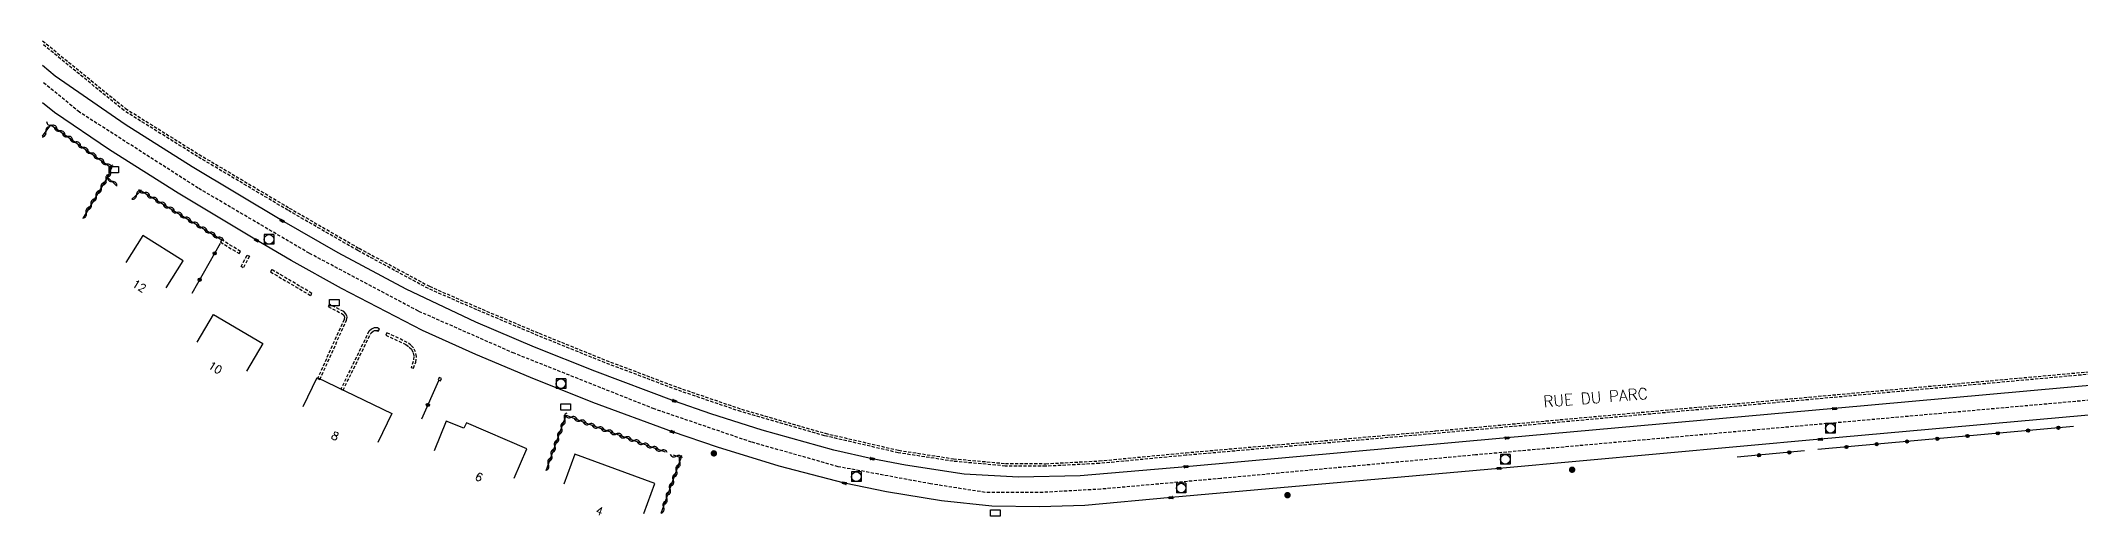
# Model space of a CAD drawing. Header units: millimetres. Extents: x 140000 to 140992, y 128000 to 129000.
# Drawn here: x 139999.7 to 140318.3, y 128046 to 128120.1 of the extents above; entities that cross this region are included whole.
import ezdxf
from ezdxf.enums import TextEntityAlignment as Align

# ---------------------------------------------------------------- set-up
doc = ezdxf.new("R2010")
doc.units = ezdxf.units.MM
doc.linetypes.add('DASHED', pattern=[0.75, 0.5, -0.25])
doc.layers.get('0').update_dxf_attribs({"linetype": 'CONTINUOUS'})
for name, color, linetype in [('W0001', 6, 'DASHED'), ('W0008', 7, 'CONTINUOUS'), ('W0100', 7, 'CONTINUOUS'), ('W0112', 1, 'DASHED'), ('W0310', 3, 'CONTINUOUS'), ('W0322', 7, 'CONTINUOUS'), ('W0400', 7, 'CONTINUOUS'), ('W0420', 7, 'CONTINUOUS'), ('W0989', 7, 'CONTINUOUS'), ('W0991', 7, 'CONTINUOUS'), ('W1471', 7, 'CONTINUOUS'), ('W1473', 7, 'CONTINUOUS')]:
    doc.layers.add(name, color=color, linetype=linetype)
doc.styles.get("Standard").update_dxf_attribs({"font": 'romans.shx', "width": 0.85})

# ---------------------------------------------------------------- blocks, each defined once
blk = doc.blocks.new('T1471')
at = {"color": 0, "linetype": 'Continuous', "flags": 128}
blk.add_lwpolyline([(-0.75, -0.5), (-0.75, 0.5), (0.75, 0.5), (0.75, -0.5), (-0.75, -0.5)], dxfattribs=at)
blk = doc.blocks.new('T400')
for p, q in [((-0.15, 0.3), (0.15, 0.3)), ((-0.15, -0.25), (-0.15, 0.3)), ((-0.15, 0.15), (0.15, 0.15)), ((-0.15, 0), (0.15, 0)), ((0.15, 0.3), (0.15, -0.25)), ((-0.15, -0.15), (0.15, -0.15)), ((-0.15, -0.25), (-0.15, -0.3)), ((-0.15, -0.3), (0.15, -0.3)), ((0.15, -0.3), (0.15, -0.25))]:
    blk.add_line(p, q)
blk = doc.blocks.new('T420')
for p, q in [((0.75, 0.75), (-0.75, 0.75)), ((-0.75, 0.75), (-0.75, -0.75)), ((0.75, 0.75), (0.75, -0.75)), ((0.75, -0.75), (-0.75, -0.75))]:
    blk.add_line(p, q)
blk.add_ellipse((0, 0), major_axis=(-0.53, 0.53), ratio=1, start_param=3.926991, end_param=10.210176)
blk = doc.blocks.new('t322o')
at = {"color": 0, "linetype": 'Continuous'}
for radius in [0.25, 0.15]:
    blk.add_circle((0, 0), radius, dxfattribs=at)
blk = doc.blocks.new('t310o')
at = {"color": 0, "linetype": 'Continuous'}
for centre, start, end in [((-0.5, 0.38), 216.8699, 323.1304), ((0.5, -0.37), 36.8699, 143.1303)]:
    blk.add_arc(centre, 0.625, start, end, dxfattribs=at)
blk = doc.blocks.new('T1473')
at = {"color": 0, "linetype": 'Continuous', "const_width": 0.5, "flags": 128}
blk.add_lwpolyline([(-0.25, 0, 1), (0.25, 0, 1)], format="xyb", close=True, dxfattribs=at)

msp = doc.modelspace()

# ---------------------------------------------------------------- linework, layer by layer
at = {"layer": 'W0001'}
msp.add_lwpolyline([(140328.08, 128064.81), (140223.83, 128055.53), (140184.07, 128051.86), (140165.3, 128050.19), (140156.27, 128049.69), (140147.25, 128049.69), (140138.73, 128051.02), (140124.3, 128053.7), (140110.76, 128057.53), (140095.56, 128062.71), (140073.68, 128071.39), (140058.71, 128077.97), (140041.67, 128086.99), (140024.3, 128097.17), (140005.76, 128109.02), (140000, 128113.74)], dxfattribs=at)
at = {"layer": 'W0008'}
for points in [[(140327.91, 128067.12), (140279.92, 128062.77), (140228.77, 128058.19), (140178.61, 128053.7), (140162.09, 128052.26), (140152.46, 128052.05), (140143.96, 128052.54), (140134.82, 128053.95), (140129.61, 128054.93), (140123.63, 128056.28), (140112.42, 128059.38), (140104.4, 128061.97), (140098.71, 128063.94), (140086.28, 128068.6), (140076.87, 128072.33), (140067.69, 128076.24), (140056.8, 128081.39), (140046.17, 128087.07), (140037.39, 128092.09), (140023.39, 128100.46), (140012.9, 128107.08), (140001.99, 128114.61), (140000, 128116.29)], [(140325.47, 128062.25), (140277.73, 128057.98), (140227.55, 128053.43), (140176.3, 128048.87), (140162.8, 128047.67), (140155.73, 128047.42), (140148.27, 128047.54), (140140.42, 128048.35), (140131.84, 128049.78), (140125.29, 128051.14), (140115.05, 128053.78), (140105.42, 128056.77), (140098.39, 128059.15), (140085.97, 128063.73), (140076.21, 128067.64), (140067.69, 128071.19), (140059.35, 128074.97), (140046.72, 128081.52), (140038.83, 128085.89), (140033.42, 128089.03), (140021.17, 128096.4), (140010.48, 128103.12), (140001.87, 128108.95), (140000, 128110.45)]]:
    msp.add_lwpolyline(points, dxfattribs=at)
at = {"layer": 'W0100'}
for points in [[(140019.33, 128081.6), (140021.99, 128085.84), (140015.68, 128089.79), (140013.03, 128085.55)], [(140024.15, 128073.13), (140026.69, 128077.44), (140034.4, 128072.9), (140031.87, 128068.59)], [(140040.73, 128063.11), (140042.9, 128067.62), (140054.58, 128061.99), (140052.4, 128057.49)], [(140073.66, 128051.91), (140075.64, 128056.51), (140066.24, 128060.54), (140065.8, 128059.73), (140063.03, 128060.82), (140061.2, 128056.17)], [(140093.92, 128046.4), (140095.64, 128051.1), (140083.14, 128055.66), (140081.43, 128050.96)]]:
    msp.add_lwpolyline(points, dxfattribs=at)
at = {"layer": 'W0112'}
for p, q in [((140000, 128120.14), (140012.96, 128109.58)), ((140012.73, 128109.25), (140000, 128119.63)), ((140024.23, 128102.08), (140012.73, 128109.25)), ((140012.96, 128109.58), (140024.44, 128102.42)), ((140038.34, 128093.71), (140024.23, 128102.08)), ((140024.44, 128102.42), (140038.54, 128094.06)), ((140049.25, 128087.42), (140038.34, 128093.71)), ((140038.54, 128094.06), (140049.45, 128087.77)), ((140028, 128089.1), (140027.79, 128088.76)), ((140030.92, 128087.28), (140028, 128089.1)), ((140032.33, 128086.53), (140031.36, 128084.73)), ((140060.27, 128081.49), (140049.25, 128087.42)), ((140049.45, 128087.77), (140060.44, 128081.85)), ((140031.36, 128084.73), (140031.01, 128084.92)), ((140035.8, 128084.45), (140035.6, 128084.1)), ((140042.09, 128080.74), (140035.8, 128084.45)), ((140067.83, 128078.18), (140060.27, 128081.49)), ((140060.44, 128081.85), (140067.98, 128078.55)), ((140047.04, 128077.89), (140044.81, 128079.04)), ((140077.43, 128074.14), (140067.83, 128078.18)), ((140067.98, 128078.55), (140077.59, 128074.51)), ((140050.99, 128074.84), (140046.59, 128065.8)), ((140056.97, 128073.09), (140053.78, 128074.6)), ((140087.88, 128069.92), (140077.43, 128074.14)), ((140077.59, 128074.51), (140088.03, 128070.29)), ((140099.13, 128065.68), (140087.88, 128069.92)), ((140088.03, 128070.29), (140099.27, 128066.06)), ((140061.94, 128067.61), (140061.78, 128067.24)), ((140062.32, 128067.44), (140061.94, 128067.61)), ((140325.97, 128068.68), (140217.67, 128058.88)), ((140109.08, 128062.29), (140099.13, 128065.68)), ((140099.27, 128066.06), (140109.2, 128062.67)), ((140122.17, 128058.53), (140109.08, 128062.29)), ((140109.2, 128062.67), (140122.28, 128058.91)), ((140133.67, 128055.87), (140122.17, 128058.53)), ((140122.28, 128058.91), (140133.74, 128056.26)), ((140178.62, 128055.88), (140217.63, 128059.28)), ((140217.67, 128058.88), (140178.66, 128055.48)), ((140142.25, 128054.55), (140133.67, 128055.87)), ((140133.74, 128056.26), (140142.3, 128054.94)), ((140150.4, 128053.8), (140142.25, 128054.55)), ((140142.3, 128054.94), (140150.42, 128054.2)), ((140150.42, 128054.2), (140156.72, 128054.17)), ((140156.72, 128054.17), (140165.07, 128054.6)), ((140165.1, 128054.2), (140156.73, 128053.77)), ((140165.07, 128054.6), (140178.62, 128055.88)), ((140178.66, 128055.48), (140165.1, 128054.2)), ((140156.73, 128053.77), (140150.4, 128053.8))]:
    msp.add_line(p, q, dxfattribs=at)
for points in [[(140027.79, 128088.76), (140030.7, 128086.94), (140030.92, 128087.28)], [(140031.01, 128084.92), (140031.97, 128086.72), (140032.33, 128086.53)], [(140035.6, 128084.1), (140041.89, 128080.4), (140042.09, 128080.74)], [(140047.11, 128076.67), (140042.96, 128067.48), (140043.32, 128067.32)], [(140043.32, 128067.32), (140047.49, 128076.55), (140047.59, 128077.08), (140047.39, 128077.57), (140047.04, 128077.89)], [(140044.81, 128079.04), (140044.62, 128078.68), (140046.81, 128077.56), (140047.05, 128077.33), (140047.17, 128077.04), (140047.11, 128076.67)], [(140046.59, 128065.8), (140046.95, 128065.62), (140051.31, 128074.58), (140051.64, 128074.83), (140051.87, 128074.97), (140052.3, 128074.93), (140052.24, 128074.92)], [(140052.63, 128075.16), (140052.31, 128075.34), (140052.27, 128075.34), (140051.78, 128075.38), (140051.41, 128075.16), (140050.99, 128074.84)], [(140052.24, 128074.92), (140052.44, 128074.82), (140052.63, 128075.16)], [(140053.78, 128074.6), (140053.61, 128074.24), (140056.76, 128072.74), (140057.29, 128072.34), (140057.63, 128072.02), (140057.88, 128071.48), (140058.01, 128070.87), (140057.9, 128070.1)], [(140057.93, 128069.05), (140058.29, 128070), (140058.42, 128070.88), (140058.27, 128071.6), (140057.96, 128072.26), (140057.54, 128072.64), (140056.97, 128073.09)], [(140057.9, 128070.1), (140057.56, 128069.19), (140057.93, 128069.05)], [(140061.78, 128067.24), (140062.16, 128067.08), (140062.32, 128067.44)], [(140217.63, 128059.28), (140325.93, 128069.08), (140325.97, 128068.68)]]:
    msp.add_lwpolyline(points, dxfattribs=at)
at = {"layer": 'W0310'}
msp.add_line((140010.17, 128098.88), (140011.5, 128097.57), dxfattribs=at)
for points in [[(140000, 128105.25), (140001.31, 128107.04), (140010.79, 128100.32), (140010.17, 128098.88), (140006.32, 128092.54)], [(140013.94, 128095.44), (140015.4, 128096.74), (140028.03, 128089.09)], [(140078.67, 128053.13), (140081.79, 128061.74), (140084.97, 128060.49), (140097.28, 128056)], [(140096.66, 128046.46), (140099.76, 128055.1), (140098.58, 128055.49)]]:
    msp.add_lwpolyline(points, dxfattribs=at)
at = {"layer": 'W0322'}
for p, q in [((140023.37, 128080.8), (140027.8, 128088.59)), ((140059.23, 128061.16), (140061.92, 128067.14)), ((140317.28, 128059.98), (140277.34, 128056.38)), ((140275.24, 128056.15), (140264.71, 128055.17))]:
    msp.add_line(p, q, dxfattribs=at)

# ---------------------------------------------------------------- block references
at = {"layer": 'W0310'}
for p, rotation in [((140000.52, 128105.95), 53.75593016548066), ((140001.44, 128106.95), 324.6917439131204), ((140002.66, 128106.08), 324.6917439131204), ((140003.89, 128105.21), 324.6917439131204), ((140005.11, 128104.35), 324.6917439131204), ((140006.33, 128103.48), 324.6917439131204), ((140007.56, 128102.61), 324.6917439131204), ((140008.78, 128101.75), 324.6917439131204), ((140010.01, 128100.88), 324.6917439131204), ((140009.92, 128098.49), 238.780691465353), ((140010.58, 128099.83), 246.4751792832669), ((140010.89, 128098.18), 315.391283271742), ((140007.59, 128094.64), 238.780691465353), ((140008.37, 128095.92), 238.780691465353), ((140009.15, 128097.2), 238.780691465353), ((140014.69, 128096.11), 41.72894702081822), ((140015.87, 128096.45), 328.8012821817962), ((140017.15, 128095.67), 328.8012821817962), ((140018.44, 128094.9), 328.8012821817962), ((140006.82, 128093.35), 238.780691465353), ((140019.72, 128094.12), 328.8012821817962), ((140021, 128093.34), 328.8012821817962), ((140022.29, 128092.57), 328.8012821817962), ((140023.57, 128091.79), 328.8012821817962), ((140024.85, 128091.01), 328.8012821817962), ((140026.14, 128090.24), 328.8012821817962), ((140027.42, 128089.46), 328.8012821817962), ((140081.06, 128059.71), 70.02441573228123), ((140081.57, 128061.12), 70.02441573228123), ((140082.58, 128061.43), 338.5784002659829), ((140083.98, 128060.88), 338.5784002659829), ((140085.38, 128060.34), 339.964237734302), ((140086.79, 128059.82), 339.964237734302), ((140080.03, 128056.89), 70.02441573228123), ((140080.55, 128058.3), 70.02441573228123), ((140088.2, 128059.31), 339.964237734302), ((140089.61, 128058.8), 339.964237734302), ((140091.02, 128058.28), 339.964237734302), ((140092.42, 128057.77), 339.964237734302), ((140093.83, 128057.26), 339.964237734302), ((140095.24, 128056.74), 339.964237734302), ((140079.01, 128054.07), 70.02441573228123), ((140079.52, 128055.49), 70.02441573228123), ((140096.65, 128056.23), 339.964237734302), ((140098.99, 128055.35), 161.8703067403652), ((140099.02, 128053.04), 70.23549516257573), ((140099.53, 128054.46), 70.23549516257573), ((140098.01, 128050.22), 70.23549516257573), ((140098.52, 128051.63), 70.23549516257573), ((140097, 128047.4), 70.23549516257573), ((140097.5, 128048.81), 70.23549516257573)]:
    msp.add_blockref('t310o', p, dxfattribs=dict(at, rotation=rotation))
at = {"layer": 'W0322'}
for p, rotation in [((140026.89, 128086.99), 60.33437645459122), ((140024.54, 128082.87), 60.33437645459122), ((140060.2, 128063.33), 65.8120957809929), ((140281.8, 128056.78), 185.1573504885137), ((140286.53, 128057.21), 185.1573504885137), ((140291.26, 128057.63), 185.1573504885137), ((140295.99, 128058.06), 185.1573504885137), ((140300.72, 128058.49), 185.1573504885137), ((140305.45, 128058.91), 185.1573504885137), ((140310.18, 128059.34), 185.1573504885137), ((140314.91, 128059.77), 185.1573504885137), ((140268.14, 128055.49), 185.3363419915148), ((140272.87, 128055.93), 185.3363419915148)]:
    msp.add_blockref('t322o', p, dxfattribs=dict(at, rotation=rotation))
at = {"layer": 'W0400'}
for p, rotation in [((140037.39, 128092.09), 240.26087689989), ((140033.42, 128089.03), 59.87911221242611), ((140098.71, 128063.94), 250.9162245657589), ((140279.92, 128062.77), 275.1747664653902), ((140098.39, 128059.15), 71.28645652170974), ((140228.77, 128058.19), 275.1246683332138), ((140277.73, 128057.98), 95.10377397094457), ((140129.61, 128054.93), 259.3479094771375), ((140178.61, 128053.7), 275.1070104109047), ((140125.29, 128051.14), 78.29789162427193), ((140227.55, 128053.43), 95.1793317915578), ((140176.3, 128048.87), 95.09227562830988)]:
    msp.add_blockref('T400', p, dxfattribs=dict(at, rotation=rotation))
at = {"layer": 'W0420'}
for p in [(140035.37, 128089.16), (140080.97, 128066.65), (140279.3, 128059.69), (140228.5, 128054.84), (140127.12, 128052.13), (140177.87, 128050.36)]:
    msp.add_blockref('T420', p, dxfattribs=at)
at = {"layer": 'W1471'}
for p in [(140011.13, 128100.03), (140045.56, 128079.31), (140081.74, 128063.03), (140148.83, 128046.48)]:
    msp.add_blockref('T1471', p, dxfattribs=at)
at = {"layer": 'W1473'}
for p in [(140104.87, 128055.78), (140238.95, 128053.23), (140194.48, 128049.26)]:
    msp.add_blockref('T1473', p, dxfattribs=at)

# ---------------------------------------------------------------- texts
at = {"layer": 'W0989'}
msp.add_text('RUE DU PARC', height=1.749, rotation=4.5216, dxfattribs=at).set_placement((140242.61, 128064.49), align=Align.MIDDLE)
at = {"layer": 'W0991'}
for s, height, rotation, p in [('12', 1.25, 327.937, (140015.12, 128081.89)), ('10', 1.249, 329.5008, (140026.99, 128069.14)), ('8', 1.25, 334.2616, (140045.7, 128058.5)), ('6', 1.25, 336.7579, (140068.18, 128052.09)), ('4', 1.25, 339.9441, (140086.99, 128046.8))]:
    msp.add_text(s, height=height, rotation=rotation, dxfattribs=at).set_placement(p, align=Align.MIDDLE)

doc.saveas('drawing.dxf')
